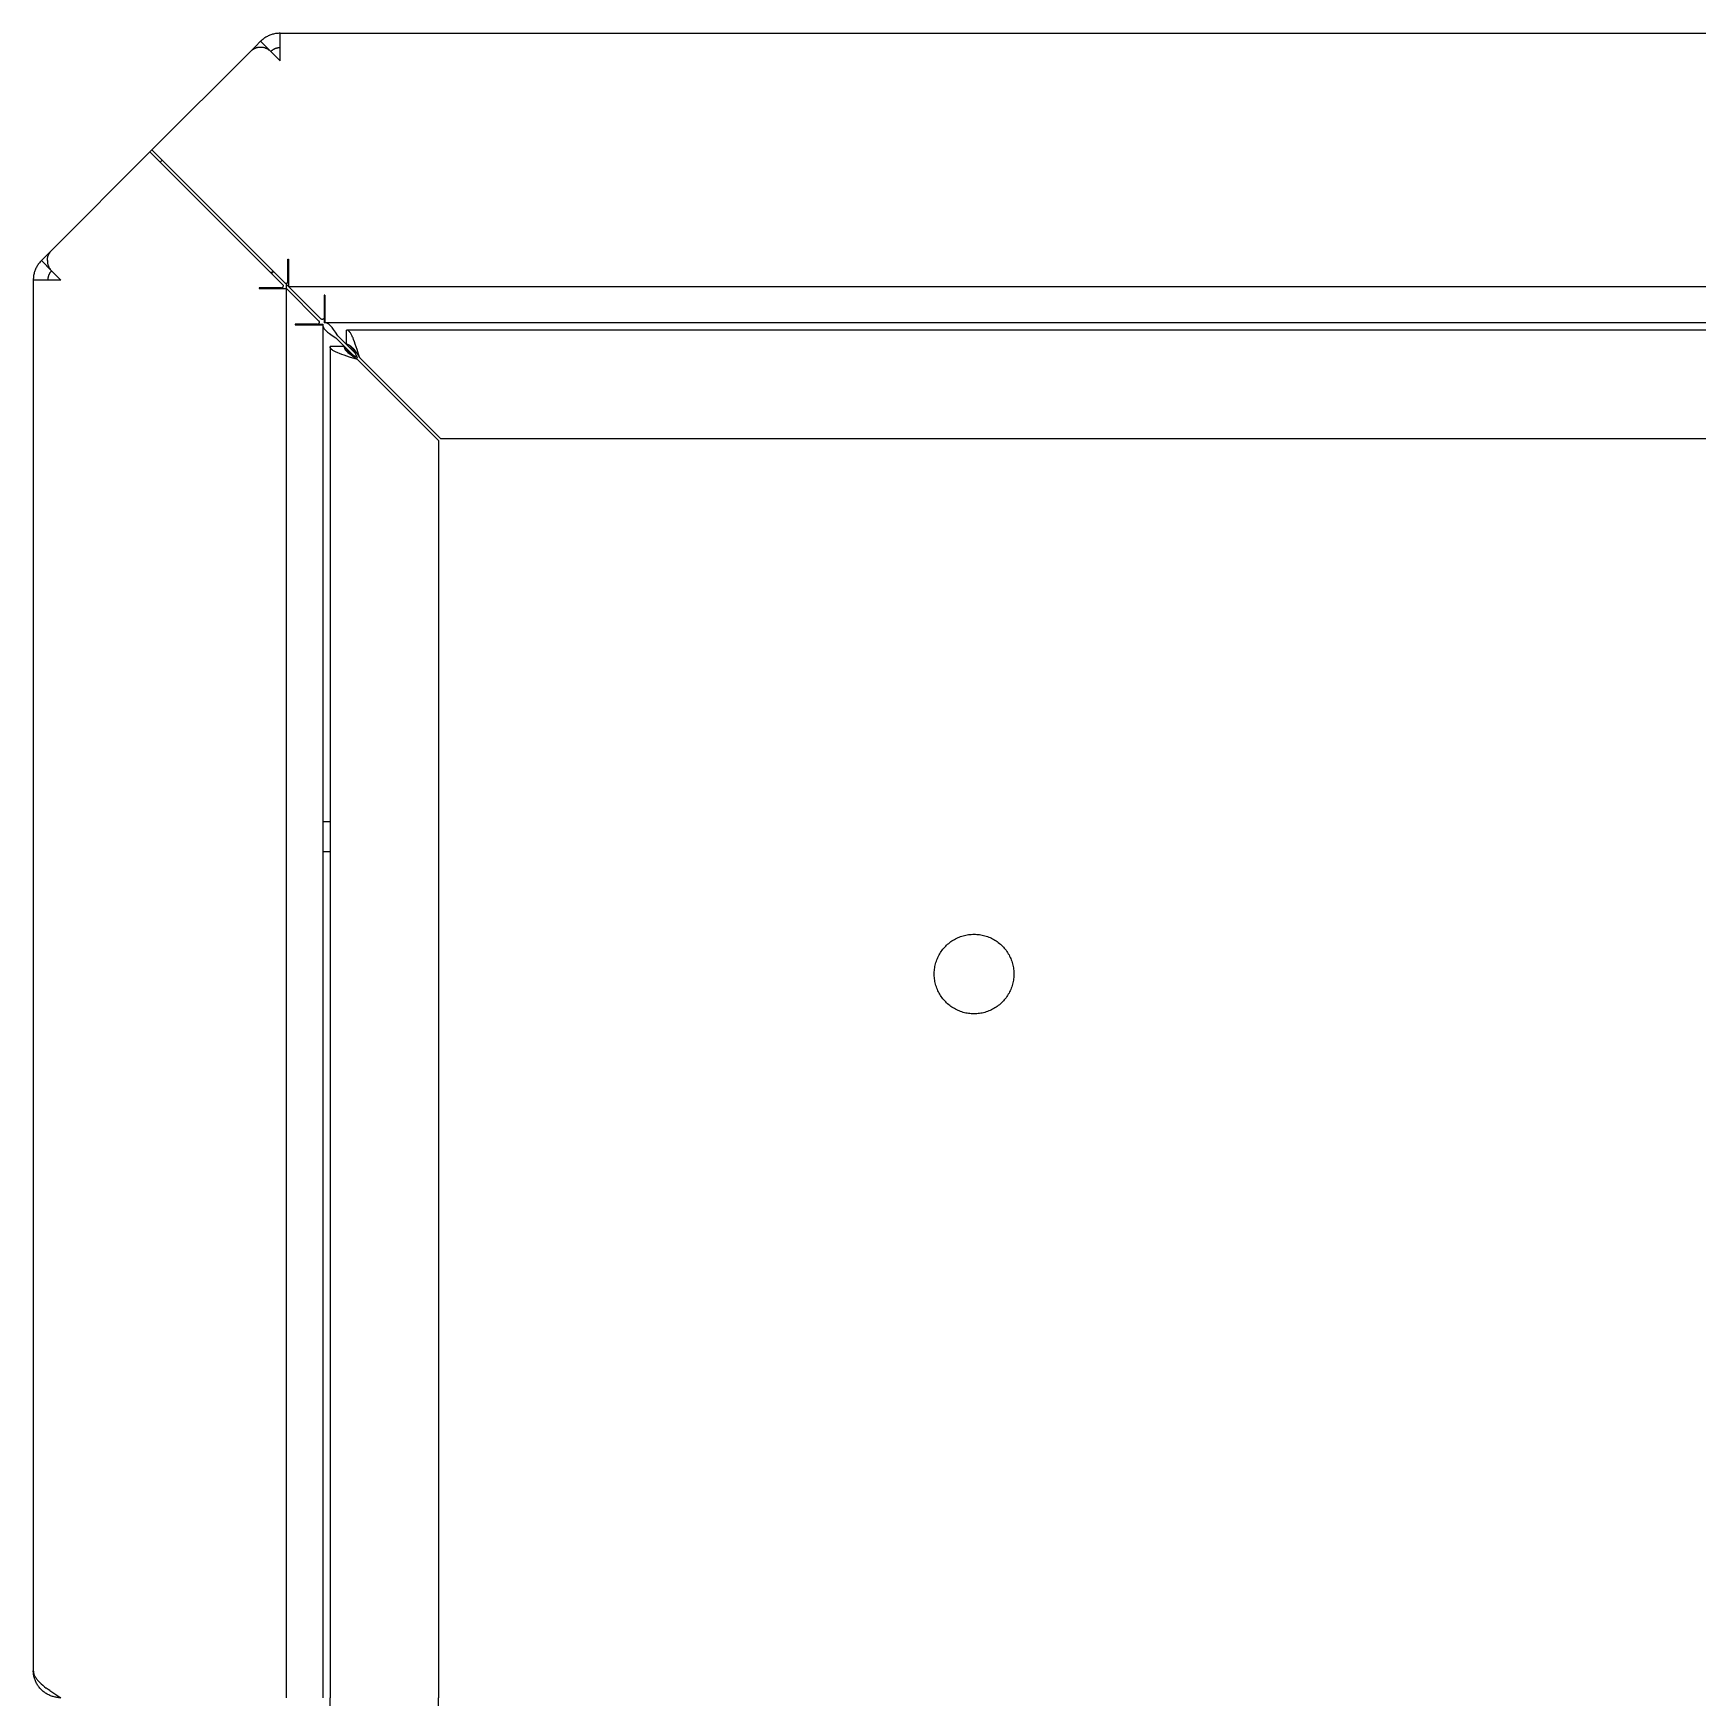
# Model space of a CAD drawing. Header units: millimetres. Extents: x -1893 to 2799, y -925 to 2353.
# Drawn here: x 833.6 to 1063.6, y 988.9 to 1218.9 of the extents above; entities that cross this region are included whole.
import ezdxf

# ---------------------------------------------------------------- set-up
doc = ezdxf.new("R2010")
doc.units = ezdxf.units.MM
doc.header["$MEASUREMENT"] = 0
doc.layers.add('Utwórz2D linie widoczne', color=7, linetype='Continuous', true_color=0x000000)

msp = doc.modelspace()

# ---------------------------------------------------------------- linework, layer by layer
at = {"layer": 'Utwórz2D linie widoczne'}
for p, q in [((863.61, 1216.4), (864.31, 1217.11)), ((864.04, 1216.73), (863.98, 1216.7)), ((864.1, 1216.77), (864.04, 1216.73)), ((864.16, 1216.8), (864.1, 1216.77)), ((864.23, 1216.82), (864.16, 1216.8)), ((864.29, 1216.85), (864.23, 1216.82)), ((864.35, 1216.87), (864.29, 1216.85)), ((864.31, 1217.11), (865.02, 1217.82)), ((864.42, 1216.9), (864.35, 1216.87)), ((864.48, 1216.92), (864.42, 1216.9)), ((864.55, 1216.93), (864.48, 1216.92)), ((864.61, 1216.95), (864.55, 1216.93)), ((864.68, 1216.96), (864.61, 1216.95)), ((864.75, 1216.97), (864.68, 1216.96)), ((864.82, 1216.98), (864.75, 1216.97)), ((864.89, 1216.98), (864.82, 1216.98)), ((864.95, 1216.99), (864.89, 1216.98)), ((865.02, 1216.99), (864.95, 1216.99)), ((865.12, 1217.91), (865.02, 1217.82)), ((865.02, 1217.82), (866.44, 1216.4)), ((865.09, 1216.99), (865.02, 1216.99)), ((865.16, 1216.98), (865.09, 1216.99)), ((865.21, 1218), (865.12, 1217.91)), ((865.23, 1216.98), (865.16, 1216.98)), ((865.31, 1218.08), (865.21, 1218)), ((865.29, 1216.97), (865.23, 1216.98)), ((865.36, 1216.96), (865.29, 1216.97)), ((865.41, 1218.16), (865.31, 1218.08)), ((865.43, 1216.95), (865.36, 1216.96)), ((865.52, 1218.24), (865.41, 1218.16)), ((865.5, 1216.93), (865.43, 1216.95)), ((865.56, 1216.92), (865.5, 1216.93)), ((865.62, 1218.31), (865.52, 1218.24)), ((865.63, 1216.9), (865.56, 1216.92)), ((865.73, 1218.38), (865.62, 1218.31)), ((865.69, 1216.87), (865.63, 1216.9)), ((865.76, 1216.85), (865.69, 1216.87)), ((865.85, 1218.44), (865.73, 1218.38)), ((865.82, 1216.82), (865.76, 1216.85)), ((865.88, 1216.8), (865.82, 1216.82)), ((865.96, 1218.5), (865.85, 1218.44)), ((865.94, 1216.77), (865.88, 1216.8)), ((866, 1216.73), (865.94, 1216.77)), ((866.08, 1218.56), (865.96, 1218.5)), ((866.06, 1216.7), (866, 1216.73)), ((866.19, 1218.62), (866.08, 1218.56)), ((866.31, 1218.67), (866.19, 1218.62)), ((866.44, 1218.71), (866.31, 1218.67)), ((866.56, 1218.75), (866.44, 1218.71)), ((866.68, 1218.79), (866.56, 1218.75)), ((866.81, 1218.82), (866.68, 1218.79)), ((866.94, 1218.85), (866.81, 1218.82)), ((866.88, 1216.73), (866.83, 1216.7)), ((866.94, 1216.76), (866.88, 1216.73)), ((867.06, 1218.88), (866.94, 1218.85)), ((866.99, 1216.78), (866.94, 1216.76)), ((867.05, 1216.81), (866.99, 1216.78)), ((867.11, 1216.83), (867.05, 1216.81)), ((867.19, 1218.9), (867.06, 1218.88)), ((867.16, 1216.85), (867.11, 1216.83)), ((867.22, 1216.86), (867.16, 1216.85)), ((867.32, 1218.91), (867.19, 1218.9)), ((867.28, 1216.88), (867.22, 1216.86)), ((867.34, 1216.89), (867.28, 1216.88)), ((867.45, 1218.92), (867.32, 1218.91)), ((867.4, 1216.9), (867.34, 1216.89)), ((867.46, 1216.91), (867.4, 1216.9)), ((867.58, 1218.93), (867.45, 1218.92)), ((867.52, 1216.92), (867.46, 1216.91)), ((867.59, 1216.93), (867.52, 1216.92)), ((867.71, 1218.93), (867.58, 1218.93)), ((867.65, 1216.93), (867.59, 1216.93)), ((867.71, 1216.93), (867.65, 1216.93)), ((867.71, 1218.93), (1259.51, 1218.93)), ((867.71, 1215.13), (867.71, 1218.93)), ((863.61, 1216.4), (850.01, 1202.81)), ((863.66, 1216.45), (863.61, 1216.4)), ((863.71, 1216.5), (863.66, 1216.45)), ((863.76, 1216.54), (863.71, 1216.5)), ((863.81, 1216.58), (863.76, 1216.54)), ((863.87, 1216.62), (863.81, 1216.58)), ((863.92, 1216.66), (863.87, 1216.62)), ((863.98, 1216.7), (863.92, 1216.66)), ((866.12, 1216.66), (866.06, 1216.7)), ((866.18, 1216.62), (866.12, 1216.66)), ((866.23, 1216.58), (866.18, 1216.62)), ((866.28, 1216.54), (866.23, 1216.58)), ((866.34, 1216.5), (866.28, 1216.54)), ((866.39, 1216.45), (866.34, 1216.5)), ((866.44, 1216.4), (866.39, 1216.45)), ((866.48, 1216.45), (866.44, 1216.4)), ((867.71, 1215.13), (866.44, 1216.4)), ((866.53, 1216.49), (866.48, 1216.45)), ((866.57, 1216.53), (866.53, 1216.49)), ((866.62, 1216.57), (866.57, 1216.53)), ((866.67, 1216.6), (866.62, 1216.57)), ((866.72, 1216.64), (866.67, 1216.6)), ((866.77, 1216.67), (866.72, 1216.64)), ((866.83, 1216.7), (866.77, 1216.67)), ((836.14, 1188.93), (849.73, 1202.53)), ((849.73, 1202.53), (850.01, 1202.81)), ((849.73, 1202.53), (868.08, 1184.17)), ((850.01, 1202.81), (868.36, 1184.46)), ((851.14, 1201.11), (851.43, 1201.39)), ((834.23, 1186.91), (834.16, 1186.8)), ((834.3, 1187.02), (834.23, 1186.91)), ((834.38, 1187.13), (834.3, 1187.02)), ((834.46, 1187.23), (834.38, 1187.13)), ((834.54, 1187.33), (834.46, 1187.23)), ((834.63, 1187.42), (834.54, 1187.33)), ((834.72, 1187.52), (834.63, 1187.42)), ((834.72, 1187.52), (835.43, 1188.22)), ((836.14, 1186.1), (834.72, 1187.52)), ((835.43, 1188.22), (836.14, 1188.93)), ((835.55, 1187.65), (835.56, 1187.72)), ((835.55, 1187.59), (835.55, 1187.65)), ((835.55, 1187.52), (835.55, 1187.59)), ((835.55, 1187.52), (835.55, 1187.45)), ((835.55, 1187.45), (835.55, 1187.38)), ((835.55, 1187.38), (835.56, 1187.31)), ((835.56, 1187.72), (835.57, 1187.79)), ((835.56, 1187.31), (835.57, 1187.24)), ((835.57, 1187.79), (835.58, 1187.86)), ((835.57, 1187.24), (835.58, 1187.18)), ((835.58, 1187.86), (835.59, 1187.92)), ((835.58, 1187.18), (835.59, 1187.11)), ((835.59, 1187.92), (835.61, 1187.99)), ((835.59, 1187.11), (835.61, 1187.04)), ((835.61, 1187.99), (835.62, 1188.06)), ((835.61, 1187.04), (835.62, 1186.98)), ((835.62, 1188.06), (835.64, 1188.12)), ((835.62, 1186.98), (835.64, 1186.91)), ((835.64, 1188.12), (835.66, 1188.19)), ((835.64, 1186.91), (835.66, 1186.85)), ((835.66, 1188.19), (835.69, 1188.25)), ((835.66, 1186.85), (835.69, 1186.78)), ((835.69, 1188.25), (835.71, 1188.31)), ((835.71, 1188.31), (835.74, 1188.38)), ((835.74, 1188.38), (835.77, 1188.44)), ((835.77, 1188.44), (835.81, 1188.5)), ((835.81, 1188.5), (835.84, 1188.56)), ((835.84, 1188.56), (835.88, 1188.61)), ((835.88, 1188.61), (835.92, 1188.67)), ((835.92, 1188.67), (835.96, 1188.73)), ((835.96, 1188.73), (836, 1188.78)), ((836, 1188.78), (836.04, 1188.83)), ((836.04, 1188.83), (836.09, 1188.88)), ((836.09, 1188.88), (836.14, 1188.93)), ((868.79, 1184.63), (868.79, 1187.73)), ((868.79, 1187.73), (868.89, 1187.73)), ((868.89, 1187.73), (868.89, 1183.93)), ((833.62, 1185.09), (833.61, 1184.96)), ((833.61, 1184.96), (833.61, 1184.83)), ((833.61, 1184.83), (833.61, 992.73)), ((837.41, 1184.83), (833.61, 1184.83)), ((833.63, 1185.22), (833.62, 1185.09)), ((833.64, 1185.35), (833.63, 1185.22)), ((833.66, 1185.48), (833.64, 1185.35)), ((833.69, 1185.6), (833.66, 1185.48)), ((833.72, 1185.73), (833.69, 1185.6)), ((833.75, 1185.86), (833.72, 1185.73)), ((833.79, 1185.98), (833.75, 1185.86)), ((833.83, 1186.1), (833.79, 1185.98)), ((833.87, 1186.22), (833.83, 1186.1)), ((833.92, 1186.34), (833.87, 1186.22)), ((833.98, 1186.46), (833.92, 1186.34)), ((834.03, 1186.58), (833.98, 1186.46)), ((834.1, 1186.69), (834.03, 1186.58)), ((834.16, 1186.8), (834.1, 1186.69)), ((835.62, 1185.01), (835.61, 1184.95)), ((835.61, 1184.95), (835.61, 1184.89)), ((835.61, 1184.89), (835.61, 1184.83)), ((835.63, 1185.14), (835.62, 1185.08)), ((835.62, 1185.08), (835.62, 1185.01)), ((835.65, 1185.2), (835.63, 1185.14)), ((835.66, 1185.26), (835.65, 1185.2)), ((835.67, 1185.32), (835.66, 1185.26)), ((835.69, 1185.37), (835.67, 1185.32)), ((835.69, 1186.78), (835.71, 1186.72)), ((835.71, 1185.43), (835.69, 1185.37)), ((835.71, 1186.72), (835.74, 1186.66)), ((835.73, 1185.49), (835.71, 1185.43)), ((835.76, 1185.55), (835.73, 1185.49)), ((835.74, 1186.66), (835.77, 1186.6)), ((835.78, 1185.6), (835.76, 1185.55)), ((835.77, 1186.6), (835.81, 1186.54)), ((835.81, 1185.66), (835.78, 1185.6)), ((835.81, 1186.54), (835.84, 1186.48)), ((835.84, 1185.71), (835.81, 1185.66)), ((835.84, 1186.48), (835.88, 1186.42)), ((835.87, 1185.77), (835.84, 1185.71)), ((835.9, 1185.82), (835.87, 1185.77)), ((835.88, 1186.42), (835.92, 1186.36)), ((835.94, 1185.87), (835.9, 1185.82)), ((835.92, 1186.36), (835.96, 1186.31)), ((835.97, 1185.92), (835.94, 1185.87)), ((835.96, 1186.31), (836, 1186.25)), ((836.01, 1185.97), (835.97, 1185.92)), ((836, 1186.25), (836.04, 1186.2)), ((836.05, 1186.01), (836.01, 1185.97)), ((836.04, 1186.2), (836.09, 1186.15)), ((836.09, 1186.06), (836.05, 1186.01)), ((836.09, 1186.15), (836.14, 1186.1)), ((836.14, 1186.1), (836.09, 1186.06)), ((837.41, 1184.83), (836.14, 1186.1)), ((866.33, 1185.93), (866.61, 1185.93)), ((866.61, 1185.65), (866.61, 1185.93)), ((866.89, 1185.93), (866.61, 1185.93)), ((868.75, 1184.5), (868.76, 1184.51)), ((868.76, 1184.52), (868.77, 1184.53)), ((868.76, 1184.51), (868.76, 1184.52)), ((868.77, 1184.54), (868.78, 1184.55)), ((868.77, 1184.53), (868.77, 1184.54)), ((868.77, 1184.53), (868.77, 1184.53)), ((868.78, 1184.57), (868.78, 1184.58)), ((868.78, 1184.58), (868.79, 1184.58)), ((868.78, 1184.56), (868.78, 1184.57)), ((868.78, 1184.55), (868.78, 1184.56)), ((868.79, 1184.62), (868.79, 1184.63)), ((868.79, 1184.63), (868.79, 1184.63)), ((868.79, 1184.61), (868.79, 1184.62)), ((868.79, 1184.6), (868.79, 1184.61)), ((868.79, 1184.59), (868.79, 1184.6)), ((868.79, 1184.58), (868.79, 1184.59)), ((867.9, 1183.75), (864.81, 1183.75)), ((864.81, 1183.75), (864.81, 1183.65)), ((864.81, 1183.65), (868.61, 1183.65)), ((866.61, 1183.65), (866.61, 1183.75)), ((867.9, 1183.75), (867.91, 1183.75)), ((867.91, 1183.75), (867.92, 1183.75)), ((867.92, 1183.75), (867.93, 1183.75)), ((867.93, 1183.75), (867.94, 1183.75)), ((867.94, 1183.75), (867.95, 1183.75)), ((867.95, 1183.75), (867.96, 1183.75)), ((867.96, 1183.75), (867.96, 1183.76)), ((867.96, 1183.76), (867.97, 1183.76)), ((867.97, 1183.76), (867.98, 1183.76)), ((867.98, 1183.76), (867.99, 1183.76)), ((867.99, 1183.76), (868, 1183.77)), ((868, 1183.77), (868, 1183.77)), ((868, 1183.77), (868.01, 1183.77)), ((868.01, 1183.77), (868.02, 1183.78)), ((868.02, 1183.78), (868.03, 1183.78)), ((868.03, 1183.78), (868.04, 1183.79)), ((868.03, 1183.78), (868.03, 1183.78)), ((868.04, 1183.79), (868.05, 1183.79)), ((868.05, 1183.79), (868.06, 1183.8)), ((868.06, 1183.8), (868.07, 1183.81)), ((868.06, 1183.8), (868.06, 1183.8)), ((868.07, 1183.81), (868.08, 1183.82)), ((868.08, 1184.17), (868.09, 1184.17)), ((868.08, 1183.82), (868.09, 1183.83)), ((868.08, 1183.82), (868.08, 1183.82)), ((868.09, 1184.17), (868.09, 1184.16)), ((868.09, 1184.16), (868.1, 1184.16)), ((868.09, 1183.83), (868.1, 1183.84)), ((868.09, 1183.83), (868.09, 1183.83)), ((868.1, 1184.16), (868.1, 1184.15)), ((868.1, 1184.15), (868.11, 1184.14)), ((868.1, 1183.84), (868.1, 1183.85)), ((868.1, 1183.85), (868.11, 1183.85)), ((868.11, 1184.14), (868.11, 1184.14)), ((868.11, 1184.14), (868.12, 1184.13)), ((868.11, 1183.86), (868.12, 1183.87)), ((868.11, 1183.85), (868.11, 1183.86)), ((868.12, 1184.13), (868.12, 1184.12)), ((868.12, 1184.12), (868.13, 1184.11)), ((868.12, 1183.87), (868.12, 1183.88)), ((868.12, 1183.88), (868.13, 1183.88)), ((868.13, 1184.11), (868.13, 1184.11)), ((868.13, 1184.11), (868.13, 1184.1)), ((868.13, 1184.1), (868.14, 1184.09)), ((868.13, 1183.9), (868.14, 1183.91)), ((868.13, 1183.89), (868.13, 1183.9)), ((868.13, 1183.88), (868.13, 1183.89)), ((868.14, 1184.09), (868.14, 1184.08)), ((868.14, 1184.08), (868.14, 1184.07)), ((868.14, 1184.07), (868.15, 1184.07)), ((868.14, 1183.92), (868.15, 1183.93)), ((868.14, 1183.91), (868.14, 1183.92)), ((868.14, 1183.91), (868.14, 1183.91)), ((868.15, 1184.07), (868.15, 1184.06)), ((868.15, 1184.06), (868.15, 1184.05)), ((868.15, 1184.05), (868.15, 1184.04)), ((868.15, 1184.04), (868.15, 1184.03)), ((868.15, 1184.03), (868.15, 1184.02)), ((868.15, 1184.02), (868.15, 1184.02)), ((868.15, 1184.02), (868.15, 1184.01)), ((868.15, 1184.01), (868.15, 1184)), ((868.15, 1183.99), (868.15, 1184)), ((868.15, 1183.98), (868.15, 1183.99)), ((868.15, 1183.97), (868.15, 1183.98)), ((868.15, 1183.96), (868.15, 1183.97)), ((868.15, 1183.95), (868.15, 1183.96)), ((868.15, 1183.96), (868.15, 1183.96)), ((868.15, 1183.94), (868.15, 1183.95)), ((868.15, 1183.93), (868.15, 1183.94)), ((868.36, 1184.46), (868.37, 1184.45)), ((868.37, 1184.45), (868.38, 1184.45)), ((868.38, 1184.45), (868.38, 1184.44)), ((868.38, 1184.44), (868.39, 1184.44)), ((868.39, 1184.44), (868.4, 1184.43)), ((868.4, 1184.43), (868.4, 1184.43)), ((868.4, 1184.43), (868.41, 1184.42)), ((868.41, 1184.42), (868.42, 1184.42)), ((868.42, 1184.42), (868.43, 1184.41)), ((868.43, 1184.41), (868.43, 1184.41)), ((868.43, 1184.41), (868.44, 1184.41)), ((868.44, 1184.41), (868.45, 1184.4)), ((868.45, 1184.4), (868.46, 1184.4)), ((868.46, 1184.4), (868.47, 1184.4)), ((868.47, 1184.4), (868.47, 1184.39)), ((868.47, 1184.39), (868.48, 1184.39)), ((868.48, 1184.39), (868.49, 1184.39)), ((868.49, 1184.39), (868.5, 1184.39)), ((868.5, 1184.39), (868.51, 1184.39)), ((868.51, 1184.39), (868.52, 1184.39)), ((868.52, 1184.39), (868.52, 1184.39)), ((868.52, 1184.39), (868.53, 1184.38)), ((868.53, 1184.38), (868.54, 1184.38)), ((868.54, 1184.38), (868.55, 1184.38)), ((868.55, 1184.38), (868.56, 1184.39)), ((868.56, 1184.39), (868.57, 1184.39)), ((868.57, 1184.39), (868.57, 1184.39)), ((868.57, 1184.39), (868.58, 1184.39)), ((868.58, 1184.39), (868.59, 1184.39)), ((868.59, 1184.39), (868.6, 1184.39)), ((868.6, 1184.39), (868.61, 1184.39)), ((868.61, 1184.39), (868.62, 1184.4)), ((868.61, 1183.65), (868.61, 1184.39)), ((873.36, 1179.46), (868.61, 1184.21)), ((868.61, 988.93), (868.61, 1183.65)), ((868.61, 1183.65), (873.08, 1179.17)), ((868.62, 1184.4), (868.62, 1184.4)), ((868.62, 1184.4), (868.63, 1184.4)), ((868.63, 1184.4), (868.64, 1184.41)), ((868.64, 1184.41), (868.65, 1184.41)), ((868.65, 1184.41), (868.66, 1184.41)), ((868.66, 1184.41), (868.66, 1184.42)), ((868.66, 1184.42), (868.67, 1184.42)), ((868.67, 1184.42), (868.68, 1184.43)), ((868.68, 1184.43), (868.69, 1184.44)), ((868.68, 1184.43), (868.68, 1184.43)), ((868.69, 1184.44), (868.7, 1184.44)), ((868.7, 1184.44), (868.71, 1184.45)), ((868.71, 1184.45), (868.72, 1184.46)), ((868.71, 1184.45), (868.71, 1184.45)), ((868.72, 1184.46), (868.73, 1184.47)), ((868.72, 1184.46), (868.72, 1184.46)), ((868.73, 1184.47), (868.73, 1184.48)), ((868.73, 1184.48), (868.74, 1184.48)), ((868.74, 1184.48), (868.75, 1184.49)), ((868.75, 1184.49), (868.75, 1184.5)), ((868.75, 1184.5), (868.75, 1184.5)), ((868.89, 1183.93), (868.91, 1183.93)), ((868.91, 1183.93), (1258.31, 1183.93)), ((873.89, 1182.73), (873.79, 1182.73)), ((873.79, 1182.73), (873.79, 1179.63)), ((873.89, 1182.73), (873.89, 1178.93)), ((873.89, 1180.93), (873.82, 1180.93)), ((873.82, 1180.93), (873.82, 1178.93)), ((872.9, 1178.75), (869.81, 1178.75)), ((869.81, 1178.75), (869.81, 1178.65)), ((869.81, 1178.65), (873.61, 1178.65)), ((871.61, 1178.72), (871.61, 1178.65)), ((871.61, 1178.72), (873.61, 1178.72)), ((872.9, 1178.75), (872.91, 1178.75)), ((872.91, 1178.75), (872.92, 1178.75)), ((872.92, 1178.75), (872.93, 1178.75)), ((872.93, 1178.75), (872.94, 1178.75)), ((872.94, 1178.75), (872.95, 1178.75)), ((872.95, 1178.75), (872.96, 1178.75)), ((872.96, 1178.75), (872.96, 1178.76)), ((872.96, 1178.76), (872.97, 1178.76)), ((872.97, 1178.76), (872.98, 1178.76)), ((872.98, 1178.76), (872.99, 1178.76)), ((872.99, 1178.76), (873, 1178.77)), ((873, 1178.77), (873, 1178.77)), ((873, 1178.77), (873.01, 1178.77)), ((873.01, 1178.77), (873.02, 1178.78)), ((873.02, 1178.78), (873.03, 1178.78)), ((873.03, 1178.78), (873.04, 1178.79)), ((873.03, 1178.78), (873.03, 1178.78)), ((873.04, 1178.79), (873.05, 1178.79)), ((873.05, 1178.79), (873.06, 1178.8)), ((873.06, 1178.8), (873.07, 1178.81)), ((873.06, 1178.8), (873.06, 1178.8)), ((873.07, 1178.81), (873.08, 1178.82)), ((873.09, 1179.17), (873.08, 1179.17)), ((873.08, 1178.82), (873.09, 1178.83)), ((873.08, 1178.82), (873.08, 1178.82)), ((873.09, 1179.16), (873.09, 1179.17)), ((873.1, 1179.16), (873.09, 1179.16)), ((873.09, 1178.83), (873.1, 1178.84)), ((873.09, 1178.83), (873.09, 1178.83)), ((873.1, 1179.15), (873.1, 1179.16)), ((873.11, 1179.14), (873.1, 1179.15)), ((873.1, 1178.84), (873.1, 1178.85)), ((873.1, 1178.85), (873.11, 1178.85)), ((873.12, 1179.13), (873.11, 1179.14)), ((873.11, 1179.14), (873.11, 1179.14)), ((873.11, 1178.86), (873.12, 1178.87)), ((873.11, 1178.85), (873.11, 1178.86)), ((873.12, 1179.12), (873.12, 1179.13)), ((873.13, 1179.11), (873.12, 1179.12)), ((873.12, 1178.87), (873.12, 1178.88)), ((873.12, 1178.88), (873.13, 1178.88)), ((873.13, 1179.1), (873.13, 1179.11)), ((873.13, 1179.11), (873.13, 1179.11)), ((873.14, 1179.09), (873.13, 1179.1)), ((873.13, 1178.9), (873.14, 1178.91)), ((873.13, 1178.89), (873.13, 1178.9)), ((873.13, 1178.88), (873.13, 1178.89)), ((873.14, 1179.08), (873.14, 1179.09)), ((873.14, 1179.07), (873.14, 1179.08)), ((873.15, 1179.07), (873.14, 1179.07)), ((873.14, 1178.92), (873.15, 1178.93)), ((873.14, 1178.91), (873.14, 1178.92)), ((873.14, 1178.91), (873.14, 1178.91)), ((873.15, 1179.06), (873.15, 1179.07)), ((873.15, 1179.05), (873.15, 1179.06)), ((873.15, 1179.04), (873.15, 1179.05)), ((873.15, 1179.03), (873.15, 1179.04)), ((873.15, 1179.02), (873.15, 1179.03)), ((873.15, 1179.01), (873.15, 1179.02)), ((873.15, 1179.02), (873.15, 1179.02)), ((873.15, 1179), (873.15, 1179.01)), ((873.15, 1178.99), (873.15, 1179)), ((873.15, 1178.98), (873.15, 1178.99)), ((873.15, 1178.97), (873.15, 1178.98)), ((873.15, 1178.96), (873.15, 1178.97)), ((873.15, 1178.95), (873.15, 1178.96)), ((873.15, 1178.96), (873.15, 1178.96)), ((873.15, 1178.94), (873.15, 1178.95)), ((873.15, 1178.93), (873.15, 1178.94)), ((873.37, 1179.45), (873.36, 1179.46)), ((873.38, 1179.45), (873.37, 1179.45)), ((873.38, 1179.44), (873.38, 1179.45)), ((873.39, 1179.44), (873.38, 1179.44)), ((873.4, 1179.43), (873.39, 1179.44)), ((873.41, 1179.42), (873.4, 1179.43)), ((873.4, 1179.43), (873.4, 1179.43)), ((873.42, 1179.42), (873.41, 1179.42)), ((873.43, 1179.41), (873.42, 1179.42)), ((873.44, 1179.4), (873.43, 1179.41)), ((873.43, 1179.41), (873.43, 1179.41)), ((873.45, 1179.4), (873.44, 1179.4)), ((873.46, 1179.4), (873.45, 1179.4)), ((873.47, 1179.4), (873.46, 1179.4)), ((873.48, 1179.39), (873.47, 1179.4)), ((873.49, 1179.39), (873.48, 1179.39)), ((873.48, 1179.39), (873.48, 1179.39)), ((873.5, 1179.39), (873.49, 1179.39)), ((873.51, 1179.39), (873.5, 1179.39)), ((873.52, 1179.39), (873.51, 1179.39)), ((873.53, 1179.38), (873.52, 1179.39)), ((873.54, 1179.38), (873.53, 1179.38)), ((873.55, 1179.38), (873.54, 1179.38)), ((873.54, 1179.38), (873.54, 1179.38)), ((873.56, 1179.39), (873.55, 1179.38)), ((873.57, 1179.39), (873.56, 1179.39)), ((873.58, 1179.39), (873.57, 1179.39)), ((873.59, 1179.39), (873.58, 1179.39)), ((873.6, 1179.39), (873.59, 1179.39)), ((873.61, 1179.39), (873.6, 1179.39)), ((873.6, 1179.39), (873.6, 1179.39)), ((873.62, 1179.4), (873.61, 1179.39)), ((873.61, 1178.72), (873.61, 1178.65)), ((873.61, 1178.65), (873.61, 988.93)), ((873.61, 1178.65), (873.61, 1178.62)), ((873.61, 1178.62), (873.61, 1178.6)), ((873.61, 1178.6), (873.61, 1178.58)), ((873.61, 1178.58), (873.61, 1178.55)), ((873.61, 1178.55), (873.62, 1178.53)), ((873.63, 1179.4), (873.62, 1179.4)), ((873.62, 1178.53), (873.62, 1178.5)), ((873.62, 1178.5), (873.63, 1178.48)), ((873.64, 1179.4), (873.63, 1179.4)), ((873.63, 1178.48), (873.63, 1178.46)), ((873.63, 1178.46), (873.64, 1178.43)), ((873.65, 1179.41), (873.64, 1179.41)), ((873.64, 1179.41), (873.64, 1179.4)), ((873.64, 1178.43), (873.65, 1178.41)), ((873.66, 1179.41), (873.65, 1179.41)), ((873.65, 1178.41), (873.66, 1178.38)), ((873.67, 1179.42), (873.66, 1179.41)), ((873.66, 1178.38), (873.66, 1178.36)), ((873.66, 1178.36), (873.67, 1178.34)), ((873.68, 1179.43), (873.67, 1179.42)), ((873.67, 1179.42), (873.67, 1179.42)), ((873.67, 1178.34), (873.68, 1178.31)), ((873.69, 1179.43), (873.68, 1179.43)), ((873.68, 1178.31), (873.7, 1178.29)), ((873.7, 1179.44), (873.69, 1179.43)), ((873.71, 1179.45), (873.7, 1179.44)), ((873.7, 1179.44), (873.7, 1179.44)), ((873.7, 1178.29), (873.71, 1178.27)), ((873.72, 1179.46), (873.71, 1179.45)), ((873.71, 1178.27), (873.72, 1178.24)), ((873.73, 1179.47), (873.72, 1179.46)), ((873.72, 1179.46), (873.72, 1179.46)), ((873.72, 1178.24), (873.74, 1178.21)), ((873.74, 1179.48), (873.73, 1179.47)), ((873.73, 1179.47), (873.73, 1179.47)), ((873.75, 1179.5), (873.74, 1179.49)), ((873.74, 1179.49), (873.74, 1179.48)), ((873.74, 1178.21), (873.75, 1178.19)), ((873.76, 1179.51), (873.75, 1179.5)), ((873.75, 1179.5), (873.75, 1179.5)), ((873.75, 1178.19), (873.77, 1178.16)), ((873.77, 1179.53), (873.76, 1179.52)), ((873.76, 1179.52), (873.76, 1179.51)), ((873.78, 1179.55), (873.77, 1179.54)), ((873.77, 1179.54), (873.77, 1179.53)), ((873.77, 1179.53), (873.77, 1179.53)), ((873.77, 1178.16), (873.78, 1178.14)), ((873.79, 1179.58), (873.78, 1179.57)), ((873.78, 1179.57), (873.78, 1179.57)), ((873.78, 1179.57), (873.78, 1179.56)), ((873.78, 1179.56), (873.78, 1179.55)), ((873.78, 1178.14), (873.8, 1178.11)), ((873.79, 1179.63), (873.79, 1179.63)), ((873.79, 1179.63), (873.79, 1179.62)), ((873.79, 1179.62), (873.79, 1179.61)), ((873.79, 1179.61), (873.79, 1179.6)), ((873.79, 1179.6), (873.79, 1179.59)), ((873.79, 1179.59), (873.79, 1179.58)), ((873.8, 1178.11), (873.82, 1178.09)), ((873.89, 1178.93), (873.82, 1178.93)), ((873.82, 1178.09), (873.84, 1178.06)), ((873.84, 1178.06), (873.86, 1178.04)), ((873.86, 1178.04), (873.88, 1178.01)), ((873.88, 1178.01), (873.92, 1177.96)), ((1253.33, 1178.93), (873.89, 1178.93)), ((873.91, 1178.93), (873.89, 1178.93)), ((873.94, 1178.93), (873.91, 1178.93)), ((873.92, 1177.96), (873.97, 1177.91)), ((873.96, 1178.93), (873.94, 1178.93)), ((873.99, 1178.92), (873.96, 1178.93)), ((873.97, 1177.91), (874.02, 1177.86)), ((874.01, 1178.92), (873.99, 1178.92)), ((874.03, 1178.92), (874.01, 1178.92)), ((874.02, 1177.86), (874.08, 1177.8)), ((874.06, 1178.91), (874.03, 1178.92)), ((874.08, 1178.91), (874.06, 1178.91)), ((874.11, 1178.9), (874.08, 1178.91)), ((874.08, 1177.8), (874.14, 1177.75)), ((874.13, 1178.89), (874.11, 1178.9)), ((874.16, 1178.88), (874.13, 1178.89)), ((874.14, 1177.75), (874.2, 1177.69)), ((874.18, 1178.87), (874.16, 1178.88)), ((874.2, 1178.86), (874.18, 1178.87)), ((874.23, 1178.85), (874.2, 1178.86)), ((874.2, 1177.69), (874.26, 1177.64)), ((874.25, 1178.84), (874.23, 1178.85)), ((874.27, 1178.83), (874.25, 1178.84)), ((874.26, 1177.64), (874.39, 1177.53)), ((874.3, 1178.82), (874.27, 1178.83)), ((874.33, 1178.8), (874.3, 1178.82)), ((874.35, 1178.79), (874.33, 1178.8)), ((874.38, 1178.77), (874.35, 1178.79)), ((874.4, 1178.75), (874.38, 1178.77)), ((874.43, 1178.74), (874.4, 1178.75)), ((874.45, 1178.72), (874.43, 1178.74)), ((874.48, 1178.7), (874.45, 1178.72)), ((874.5, 1178.68), (874.48, 1178.7)), ((874.53, 1178.66), (874.5, 1178.68)), ((874.58, 1178.62), (874.53, 1178.66)), ((874.63, 1178.57), (874.58, 1178.62)), ((874.68, 1178.52), (874.63, 1178.57)), ((874.74, 1178.46), (874.68, 1178.52)), ((874.79, 1178.4), (874.74, 1178.46)), ((874.85, 1178.34), (874.79, 1178.4)), ((874.9, 1178.27), (874.85, 1178.34)), ((875.01, 1178.14), (874.9, 1178.27)), ((875.11, 1178.01), (875.01, 1178.14)), ((875.23, 1177.83), (875.11, 1178.01)), ((875.35, 1177.65), (875.23, 1177.83)), ((875.69, 1177.13), (875.35, 1177.65)), ((876.89, 1175.93), (876.89, 1177.93)), ((876.9, 1177.93), (876.89, 1177.93)), ((876.91, 1177.93), (876.9, 1177.93)), ((876.92, 1177.93), (876.91, 1177.93)), ((876.91, 1177.93), (876.91, 1177.93)), ((1250.3, 1177.93), (876.92, 1177.93)), ((876.93, 1177.93), (876.92, 1177.93)), ((876.92, 1177.93), (876.92, 1177.93)), ((876.94, 1177.93), (876.93, 1177.93)), ((876.95, 1177.93), (876.94, 1177.93)), ((876.94, 1177.93), (876.94, 1177.93)), ((876.96, 1177.93), (876.95, 1177.93)), ((876.97, 1177.93), (876.96, 1177.93)), ((876.98, 1177.92), (876.97, 1177.93)), ((876.99, 1177.92), (876.98, 1177.92)), ((877, 1177.92), (876.99, 1177.92)), ((877.02, 1177.91), (877, 1177.92)), ((877.03, 1177.91), (877.02, 1177.91)), ((877.04, 1177.9), (877.03, 1177.91)), ((877.05, 1177.9), (877.04, 1177.9)), ((877.06, 1177.89), (877.05, 1177.9)), ((877.07, 1177.89), (877.06, 1177.89)), ((877.08, 1177.88), (877.07, 1177.89)), ((877.1, 1177.87), (877.08, 1177.88)), ((877.11, 1177.87), (877.1, 1177.87)), ((877.12, 1177.86), (877.11, 1177.87)), ((877.14, 1177.85), (877.12, 1177.86)), ((877.15, 1177.84), (877.14, 1177.85)), ((877.16, 1177.83), (877.15, 1177.84)), ((877.17, 1177.82), (877.16, 1177.83)), ((877.19, 1177.81), (877.17, 1177.82)), ((877.2, 1177.8), (877.19, 1177.81)), ((877.21, 1177.79), (877.2, 1177.8)), ((877.23, 1177.77), (877.21, 1177.79)), ((877.25, 1177.75), (877.23, 1177.77)), ((877.28, 1177.72), (877.25, 1177.75)), ((877.3, 1177.69), (877.28, 1177.72)), ((877.33, 1177.66), (877.3, 1177.69)), ((877.36, 1177.63), (877.33, 1177.66)), ((877.38, 1177.59), (877.36, 1177.63)), ((874.39, 1177.53), (874.53, 1177.43)), ((874.53, 1177.43), (874.71, 1177.31)), ((874.61, 1175.64), (874.61, 1175.65)), ((876.61, 1175.65), (874.61, 1175.65)), ((874.61, 1175.63), (874.61, 1175.64)), ((874.61, 1175.64), (874.61, 1175.64)), ((874.61, 1175.63), (874.61, 988.93)), ((874.61, 1175.62), (874.61, 1175.63)), ((874.61, 1175.63), (874.61, 1175.63)), ((874.61, 1175.61), (874.61, 1175.62)), ((874.61, 1175.6), (874.61, 1175.61)), ((874.61, 1175.61), (874.61, 1175.61)), ((874.62, 1175.59), (874.61, 1175.6)), ((874.61, 1175.6), (874.61, 1175.6)), ((874.62, 1175.58), (874.62, 1175.59)), ((874.62, 1175.56), (874.62, 1175.58)), ((874.62, 1175.55), (874.62, 1175.56)), ((874.63, 1175.54), (874.62, 1175.55)), ((874.63, 1175.53), (874.63, 1175.54)), ((874.64, 1175.52), (874.63, 1175.53)), ((874.64, 1175.51), (874.64, 1175.52)), ((874.65, 1175.49), (874.64, 1175.51)), ((874.65, 1175.48), (874.65, 1175.49)), ((874.66, 1175.47), (874.65, 1175.48)), ((874.66, 1175.46), (874.66, 1175.47)), ((874.67, 1175.45), (874.66, 1175.46)), ((874.68, 1175.43), (874.67, 1175.45)), ((874.69, 1175.42), (874.68, 1175.43)), ((874.7, 1175.41), (874.69, 1175.42)), ((874.7, 1175.39), (874.7, 1175.41)), ((874.71, 1175.38), (874.7, 1175.39)), ((874.71, 1177.31), (874.89, 1177.19)), ((874.72, 1175.37), (874.71, 1175.38)), ((874.73, 1175.36), (874.72, 1175.37)), ((874.74, 1175.35), (874.73, 1175.36)), ((874.75, 1175.33), (874.74, 1175.35)), ((874.78, 1175.31), (874.75, 1175.33)), ((874.8, 1175.29), (874.78, 1175.31)), ((874.89, 1177.19), (875.41, 1176.85)), ((875.41, 1176.85), (876.6, 1175.65)), ((878.07, 1174.75), (875.69, 1177.13)), ((876.61, 1175.63), (876.61, 1175.65)), ((876.61, 1175.65), (877.77, 1174.48)), ((876.61, 1175.6), (876.61, 1175.63)), ((876.61, 1175.6), (876.61, 1175.59)), ((876.61, 1175.58), (876.61, 1175.6)), ((876.61, 1175.59), (876.62, 1175.58)), ((876.62, 1175.55), (876.61, 1175.58)), ((876.62, 1175.58), (876.62, 1175.57)), ((876.62, 1175.57), (876.62, 1175.56)), ((876.62, 1175.56), (876.62, 1175.55)), ((876.62, 1175.55), (876.62, 1175.54)), ((876.62, 1175.53), (876.62, 1175.55)), ((876.62, 1175.54), (876.63, 1175.52)), ((876.62, 1175.51), (876.62, 1175.53)), ((876.63, 1175.48), (876.62, 1175.51)), ((876.63, 1175.52), (876.63, 1175.5)), ((876.63, 1175.5), (876.64, 1175.48)), ((876.63, 1175.46), (876.63, 1175.48)), ((876.64, 1175.44), (876.63, 1175.46)), ((876.64, 1175.48), (876.64, 1175.46)), ((876.64, 1175.46), (876.65, 1175.44)), ((876.65, 1175.41), (876.64, 1175.44)), ((876.65, 1175.44), (876.66, 1175.42)), ((876.66, 1175.39), (876.65, 1175.41)), ((876.66, 1175.42), (876.67, 1175.4)), ((876.67, 1175.36), (876.66, 1175.39)), ((876.67, 1175.4), (876.68, 1175.38)), ((876.68, 1175.34), (876.67, 1175.36)), ((876.68, 1175.38), (876.69, 1175.36)), ((876.69, 1175.31), (876.68, 1175.34)), ((876.69, 1175.36), (876.7, 1175.34)), ((876.7, 1175.29), (876.69, 1175.31)), ((876.7, 1175.34), (876.71, 1175.32)), ((876.71, 1175.32), (876.73, 1175.3)), ((876.89, 1175.93), (876.92, 1175.93)), ((876.92, 1175.93), (876.94, 1175.93)), ((876.94, 1175.93), (876.97, 1175.93)), ((876.96, 1175.93), (876.95, 1175.93)), ((876.97, 1175.93), (876.96, 1175.93)), ((876.98, 1175.93), (876.97, 1175.93)), ((876.97, 1175.93), (876.99, 1175.93)), ((876.99, 1175.93), (876.98, 1175.93)), ((877, 1175.92), (876.99, 1175.93)), ((876.99, 1175.93), (877.01, 1175.92)), ((877.01, 1175.92), (877, 1175.92)), ((877.03, 1175.92), (877.01, 1175.92)), ((877.01, 1175.92), (877.04, 1175.92)), ((877.05, 1175.91), (877.03, 1175.92)), ((877.04, 1175.92), (877.06, 1175.91)), ((877.06, 1175.91), (877.05, 1175.91)), ((877.08, 1175.9), (877.06, 1175.91)), ((877.06, 1175.91), (877.08, 1175.91)), ((877.08, 1175.91), (877.11, 1175.9)), ((877.1, 1175.89), (877.08, 1175.9)), ((877.12, 1175.88), (877.1, 1175.89)), ((877.11, 1175.9), (877.13, 1175.89)), ((877.14, 1175.87), (877.12, 1175.88)), ((877.13, 1175.89), (877.16, 1175.89)), ((877.16, 1175.86), (877.14, 1175.87)), ((877.16, 1175.89), (877.18, 1175.88)), ((877.18, 1175.85), (877.16, 1175.86)), ((877.18, 1175.88), (877.21, 1175.87)), ((877.2, 1175.84), (877.18, 1175.85)), ((877.22, 1175.83), (877.2, 1175.84)), ((877.21, 1175.87), (877.23, 1175.86)), ((877.24, 1175.82), (877.22, 1175.83)), ((877.23, 1175.86), (877.25, 1175.85)), ((877.26, 1175.8), (877.24, 1175.82)), ((877.25, 1175.85), (877.28, 1175.83)), ((877.28, 1175.79), (877.26, 1175.8)), ((877.28, 1175.83), (877.3, 1175.82)), ((877.3, 1175.77), (877.28, 1175.79)), ((877.3, 1175.82), (877.33, 1175.81)), ((877.33, 1175.76), (877.3, 1175.77)), ((877.33, 1175.81), (877.35, 1175.79)), ((877.35, 1175.74), (877.33, 1175.76)), ((877.35, 1175.79), (877.38, 1175.77)), ((877.37, 1175.72), (877.35, 1175.74)), ((877.39, 1175.7), (877.37, 1175.72)), ((877.41, 1177.56), (877.38, 1177.59)), ((877.38, 1175.77), (877.4, 1175.76)), ((877.42, 1175.67), (877.39, 1175.7)), ((877.4, 1175.76), (877.43, 1175.74)), ((877.43, 1177.52), (877.41, 1177.56)), ((877.47, 1175.63), (877.42, 1175.67)), ((877.48, 1177.45), (877.43, 1177.52)), ((877.43, 1175.74), (877.45, 1175.72)), ((877.45, 1175.72), (877.48, 1175.7)), ((877.51, 1175.58), (877.47, 1175.63)), ((877.53, 1177.36), (877.48, 1177.45)), ((877.48, 1175.7), (877.5, 1175.68)), ((877.5, 1175.68), (877.53, 1175.66)), ((877.55, 1175.54), (877.51, 1175.58)), ((877.58, 1177.26), (877.53, 1177.36)), ((877.53, 1175.66), (877.58, 1175.62)), ((877.58, 1175.49), (877.55, 1175.54)), ((877.63, 1177.17), (877.58, 1177.26)), ((877.58, 1175.62), (877.63, 1175.57)), ((877.63, 1175.43), (877.58, 1175.49)), ((877.68, 1177.07), (877.63, 1177.17)), ((877.63, 1175.57), (877.68, 1175.53)), ((877.68, 1175.37), (877.63, 1175.43)), ((877.73, 1176.96), (877.68, 1177.07)), ((877.68, 1175.53), (877.74, 1175.47)), ((877.72, 1175.31), (877.68, 1175.37)), ((877.79, 1176.84), (877.73, 1176.96)), ((877.74, 1175.47), (877.8, 1175.4)), ((877.88, 1176.6), (877.79, 1176.84)), ((877.8, 1175.4), (877.85, 1175.34)), ((877.85, 1175.34), (877.9, 1175.28)), ((878, 1176.3), (877.88, 1176.6)), ((878.11, 1175.99), (878, 1176.3)), ((878.36, 1175.24), (878.11, 1175.99)), ((874.82, 1175.27), (874.8, 1175.29)), ((874.85, 1175.24), (874.82, 1175.27)), ((874.88, 1175.21), (874.85, 1175.24)), ((874.92, 1175.19), (874.88, 1175.21)), ((874.95, 1175.16), (874.92, 1175.19)), ((874.99, 1175.14), (874.95, 1175.16)), ((875.02, 1175.11), (874.99, 1175.14)), ((875.09, 1175.07), (875.02, 1175.11)), ((875.19, 1175.01), (875.09, 1175.07)), ((875.28, 1174.96), (875.19, 1175.01)), ((875.38, 1174.91), (875.28, 1174.96)), ((875.47, 1174.86), (875.38, 1174.91)), ((875.59, 1174.81), (875.47, 1174.86)), ((875.71, 1174.76), (875.59, 1174.81)), ((875.94, 1174.66), (875.71, 1174.76)), ((876.25, 1174.55), (875.94, 1174.66)), ((876.55, 1174.44), (876.25, 1174.55)), ((877.31, 1174.19), (876.55, 1174.44)), ((876.71, 1175.27), (876.7, 1175.29)), ((876.72, 1175.24), (876.71, 1175.27)), ((876.74, 1175.22), (876.72, 1175.24)), ((876.73, 1175.3), (876.74, 1175.28)), ((876.74, 1175.28), (876.76, 1175.26)), ((876.75, 1175.19), (876.74, 1175.22)), ((876.77, 1175.16), (876.75, 1175.19)), ((876.76, 1175.26), (876.77, 1175.24)), ((876.77, 1175.24), (876.79, 1175.22)), ((876.79, 1175.14), (876.77, 1175.16)), ((876.79, 1175.22), (876.8, 1175.2)), ((876.8, 1175.11), (876.79, 1175.14)), ((876.8, 1175.2), (876.82, 1175.18)), ((876.82, 1175.09), (876.8, 1175.11)), ((876.82, 1175.18), (876.84, 1175.16)), ((876.84, 1175.07), (876.82, 1175.09)), ((876.84, 1175.16), (876.88, 1175.12)), ((876.86, 1175.04), (876.84, 1175.07)), ((876.88, 1175.01), (876.86, 1175.04)), ((876.88, 1175.12), (876.92, 1175.08)), ((876.93, 1174.96), (876.88, 1175.01)), ((876.92, 1175.08), (876.96, 1175.04)), ((876.97, 1174.91), (876.93, 1174.96)), ((876.96, 1175.04), (877.01, 1175)), ((877.02, 1174.86), (876.97, 1174.91)), ((877.01, 1175), (877.05, 1174.96)), ((877.08, 1174.81), (877.02, 1174.86)), ((877.05, 1174.96), (877.11, 1174.91)), ((877.14, 1174.75), (877.08, 1174.81)), ((877.11, 1174.91), (877.17, 1174.86)), ((877.2, 1174.69), (877.14, 1174.75)), ((877.17, 1174.86), (877.24, 1174.82)), ((877.27, 1174.64), (877.2, 1174.69)), ((877.24, 1174.82), (877.3, 1174.77)), ((877.4, 1174.54), (877.27, 1174.64)), ((877.3, 1174.77), (877.43, 1174.69)), ((878.41, 1173.85), (877.31, 1174.19)), ((877.53, 1174.44), (877.4, 1174.54)), ((877.43, 1174.69), (877.56, 1174.61)), ((877.71, 1174.31), (877.53, 1174.44)), ((877.56, 1174.61), (877.77, 1174.48)), ((877.89, 1174.19), (877.71, 1174.31)), ((877.77, 1175.24), (877.72, 1175.31)), ((877.85, 1175.11), (877.77, 1175.24)), ((877.77, 1174.48), (878.41, 1174.13)), ((877.94, 1174.98), (877.85, 1175.11)), ((878.41, 1173.85), (877.89, 1174.19)), ((877.9, 1175.28), (878.01, 1175.15)), ((878.04, 1174.81), (877.94, 1174.98)), ((878.01, 1175.15), (878.11, 1175.01)), ((878.41, 1174.13), (878.04, 1174.81)), ((878.11, 1175.01), (878.23, 1174.84)), ((878.23, 1174.84), (878.36, 1174.66)), ((878.69, 1174.13), (878.36, 1175.24)), ((878.36, 1174.66), (878.69, 1174.13)), ((878.41, 1173.85), (889.61, 1162.65)), ((878.69, 1174.13), (889.89, 1162.93)), ((889.61, 1162.65), (889.61, 988.93)), ((889.89, 1162.93), (1237.33, 1162.93)), ((873.61, 1110.03), (874.61, 1110.03)), ((874.61, 1105.83), (873.61, 1105.83)), ((959.31, 1092.36), (959.43, 1092.51)), ((959.43, 1092.51), (959.56, 1092.65)), ((959.56, 1092.65), (959.69, 1092.79)), ((959.69, 1092.79), (959.82, 1092.92)), ((959.82, 1092.92), (959.96, 1093.05)), ((959.96, 1093.05), (960.11, 1093.17)), ((960.11, 1093.17), (960.26, 1093.29)), ((960.26, 1093.29), (960.41, 1093.41)), ((960.41, 1093.41), (960.56, 1093.51)), ((960.56, 1093.51), (960.72, 1093.62)), ((960.72, 1093.62), (960.89, 1093.71)), ((960.89, 1093.71), (961.05, 1093.8)), ((961.05, 1093.8), (961.22, 1093.89)), ((961.22, 1093.89), (961.4, 1093.97)), ((961.4, 1093.97), (961.57, 1094.04)), ((961.57, 1094.04), (961.75, 1094.11)), ((961.75, 1094.11), (961.93, 1094.17)), ((961.93, 1094.17), (962.11, 1094.23)), ((962.11, 1094.23), (962.29, 1094.27)), ((962.29, 1094.27), (962.48, 1094.32)), ((962.48, 1094.32), (962.67, 1094.35)), ((962.67, 1094.35), (962.85, 1094.38)), ((962.85, 1094.38), (963.04, 1094.4)), ((963.04, 1094.4), (963.23, 1094.42)), ((963.23, 1094.42), (963.42, 1094.43)), ((963.42, 1094.43), (963.61, 1094.43)), ((963.61, 1094.43), (963.8, 1094.43)), ((963.8, 1094.43), (963.99, 1094.42)), ((963.99, 1094.42), (964.18, 1094.4)), ((964.18, 1094.4), (964.37, 1094.38)), ((964.37, 1094.38), (964.55, 1094.35)), ((964.55, 1094.35), (964.74, 1094.32)), ((964.74, 1094.32), (964.93, 1094.27)), ((964.93, 1094.27), (965.11, 1094.23)), ((965.11, 1094.23), (965.29, 1094.17)), ((965.29, 1094.17), (965.47, 1094.11)), ((965.47, 1094.11), (965.65, 1094.04)), ((965.65, 1094.04), (965.82, 1093.97)), ((965.82, 1093.97), (966, 1093.89)), ((966, 1093.89), (966.17, 1093.8)), ((966.17, 1093.8), (966.33, 1093.71)), ((966.33, 1093.71), (966.5, 1093.62)), ((966.5, 1093.62), (966.66, 1093.51)), ((966.66, 1093.51), (966.81, 1093.41)), ((966.81, 1093.41), (966.96, 1093.29)), ((966.96, 1093.29), (967.11, 1093.17)), ((967.11, 1093.17), (967.26, 1093.05)), ((967.26, 1093.05), (967.4, 1092.92)), ((967.4, 1092.92), (967.53, 1092.79)), ((967.53, 1092.79), (967.66, 1092.65)), ((967.66, 1092.65), (967.79, 1092.51)), ((967.79, 1092.51), (967.91, 1092.36)), ((958.25, 1090.16), (958.29, 1090.34)), ((958.29, 1090.34), (958.35, 1090.52)), ((958.35, 1090.52), (958.4, 1090.71)), ((958.4, 1090.71), (958.47, 1090.88)), ((958.47, 1090.88), (958.54, 1091.06)), ((958.54, 1091.06), (958.61, 1091.23)), ((958.61, 1091.23), (958.7, 1091.41)), ((958.7, 1091.41), (958.78, 1091.57)), ((958.78, 1091.57), (958.88, 1091.74)), ((958.88, 1091.74), (958.98, 1091.9)), ((958.98, 1091.9), (959.08, 1092.06)), ((959.08, 1092.06), (959.19, 1092.21)), ((959.19, 1092.21), (959.31, 1092.36)), ((967.91, 1092.36), (968.03, 1092.21)), ((968.03, 1092.21), (968.14, 1092.06)), ((968.14, 1092.06), (968.24, 1091.9)), ((968.24, 1091.9), (968.34, 1091.74)), ((968.34, 1091.74), (968.44, 1091.57)), ((968.44, 1091.57), (968.52, 1091.41)), ((968.52, 1091.41), (968.61, 1091.23)), ((968.61, 1091.23), (968.68, 1091.06)), ((968.68, 1091.06), (968.75, 1090.88)), ((968.75, 1090.88), (968.82, 1090.71)), ((968.82, 1090.71), (968.87, 1090.52)), ((968.87, 1090.52), (968.93, 1090.34)), ((968.93, 1090.34), (968.97, 1090.16)), ((958.11, 1089.03), (958.12, 1089.22)), ((958.11, 1088.84), (958.11, 1089.03)), ((958.12, 1088.65), (958.11, 1088.84)), ((958.12, 1089.22), (958.13, 1089.41)), ((958.13, 1088.46), (958.12, 1088.65)), ((958.13, 1089.41), (958.15, 1089.6)), ((958.15, 1088.27), (958.13, 1088.46)), ((958.15, 1089.6), (958.18, 1089.79)), ((958.18, 1088.08), (958.15, 1088.27)), ((958.18, 1089.79), (958.21, 1089.97)), ((958.21, 1087.9), (958.18, 1088.08)), ((958.21, 1089.97), (958.25, 1090.16)), ((968.97, 1090.16), (969.01, 1089.97)), ((969.01, 1089.97), (969.04, 1089.79)), ((969.04, 1088.08), (969.01, 1087.9)), ((969.04, 1089.79), (969.07, 1089.6)), ((969.07, 1088.27), (969.04, 1088.08)), ((969.07, 1089.6), (969.09, 1089.41)), ((969.09, 1088.46), (969.07, 1088.27)), ((969.09, 1089.41), (969.1, 1089.22)), ((969.1, 1088.65), (969.09, 1088.46)), ((969.1, 1089.22), (969.11, 1089.03)), ((969.11, 1088.84), (969.1, 1088.65)), ((969.11, 1089.03), (969.11, 1088.84)), ((958.25, 1087.71), (958.21, 1087.9)), ((958.29, 1087.53), (958.25, 1087.71)), ((958.35, 1087.34), (958.29, 1087.53)), ((958.4, 1087.16), (958.35, 1087.34)), ((958.47, 1086.98), (958.4, 1087.16)), ((958.54, 1086.81), (958.47, 1086.98)), ((958.61, 1086.63), (958.54, 1086.81)), ((958.7, 1086.46), (958.61, 1086.63)), ((958.78, 1086.29), (958.7, 1086.46)), ((958.88, 1086.13), (958.78, 1086.29)), ((958.98, 1085.97), (958.88, 1086.13)), ((959.08, 1085.81), (958.98, 1085.97)), ((959.19, 1085.66), (959.08, 1085.81)), ((959.31, 1085.5), (959.19, 1085.66)), ((968.03, 1085.66), (967.91, 1085.5)), ((968.14, 1085.81), (968.03, 1085.66)), ((968.24, 1085.97), (968.14, 1085.81)), ((968.34, 1086.13), (968.24, 1085.97)), ((968.44, 1086.29), (968.34, 1086.13)), ((968.52, 1086.46), (968.44, 1086.29)), ((968.61, 1086.63), (968.52, 1086.46)), ((968.68, 1086.81), (968.61, 1086.63)), ((968.75, 1086.98), (968.68, 1086.81)), ((968.82, 1087.16), (968.75, 1086.98)), ((968.87, 1087.34), (968.82, 1087.16)), ((968.93, 1087.53), (968.87, 1087.34)), ((968.97, 1087.71), (968.93, 1087.53)), ((969.01, 1087.9), (968.97, 1087.71)), ((959.43, 1085.36), (959.31, 1085.5)), ((959.56, 1085.22), (959.43, 1085.36)), ((959.69, 1085.08), (959.56, 1085.22)), ((959.82, 1084.95), (959.69, 1085.08)), ((959.96, 1084.82), (959.82, 1084.95)), ((960.11, 1084.69), (959.96, 1084.82)), ((960.26, 1084.58), (960.11, 1084.69)), ((960.41, 1084.46), (960.26, 1084.58)), ((960.56, 1084.35), (960.41, 1084.46)), ((960.72, 1084.25), (960.56, 1084.35)), ((960.89, 1084.16), (960.72, 1084.25)), ((961.05, 1084.06), (960.89, 1084.16)), ((961.22, 1083.98), (961.05, 1084.06)), ((961.4, 1083.9), (961.22, 1083.98)), ((961.57, 1083.83), (961.4, 1083.9)), ((961.75, 1083.76), (961.57, 1083.83)), ((961.93, 1083.7), (961.75, 1083.76)), ((962.11, 1083.64), (961.93, 1083.7)), ((962.29, 1083.59), (962.11, 1083.64)), ((962.48, 1083.55), (962.29, 1083.59)), ((962.67, 1083.52), (962.48, 1083.55)), ((962.85, 1083.49), (962.67, 1083.52)), ((963.04, 1083.46), (962.85, 1083.49)), ((963.23, 1083.45), (963.04, 1083.46)), ((963.42, 1083.44), (963.23, 1083.45)), ((963.61, 1083.43), (963.42, 1083.44)), ((963.8, 1083.44), (963.61, 1083.43)), ((963.99, 1083.45), (963.8, 1083.44)), ((964.18, 1083.46), (963.99, 1083.45)), ((964.37, 1083.49), (964.18, 1083.46)), ((964.55, 1083.52), (964.37, 1083.49)), ((964.74, 1083.55), (964.55, 1083.52)), ((964.93, 1083.59), (964.74, 1083.55)), ((965.11, 1083.64), (964.93, 1083.59)), ((965.29, 1083.7), (965.11, 1083.64)), ((965.47, 1083.76), (965.29, 1083.7)), ((965.65, 1083.83), (965.47, 1083.76)), ((965.82, 1083.9), (965.65, 1083.83)), ((966, 1083.98), (965.82, 1083.9)), ((966.17, 1084.06), (966, 1083.98)), ((966.33, 1084.16), (966.17, 1084.06)), ((966.5, 1084.25), (966.33, 1084.16)), ((966.66, 1084.35), (966.5, 1084.25)), ((966.81, 1084.46), (966.66, 1084.35)), ((966.96, 1084.58), (966.81, 1084.46)), ((967.11, 1084.69), (966.96, 1084.58)), ((967.26, 1084.82), (967.11, 1084.69)), ((967.4, 1084.95), (967.26, 1084.82)), ((967.53, 1085.08), (967.4, 1084.95)), ((967.66, 1085.22), (967.53, 1085.08)), ((967.79, 1085.36), (967.66, 1085.22)), ((967.91, 1085.5), (967.79, 1085.36)), ((833.61, 992.73), (833.61, 992.68)), ((833.61, 992.68), (833.61, 992.63)), ((833.61, 992.54), (833.61, 992.67)), ((833.61, 992.63), (833.62, 992.58)), ((833.62, 992.41), (833.61, 992.54)), ((833.62, 992.58), (833.62, 992.53)), ((833.62, 992.53), (833.63, 992.48)), ((833.64, 992.28), (833.62, 992.41)), ((833.63, 992.48), (833.64, 992.43)), ((833.64, 992.43), (833.65, 992.38)), ((833.65, 992.15), (833.64, 992.28)), ((833.65, 992.38), (833.66, 992.33)), ((833.68, 992.02), (833.65, 992.15)), ((833.66, 992.33), (833.67, 992.28)), ((833.67, 992.28), (833.69, 992.23)), ((833.7, 991.89), (833.68, 992.02)), ((833.71, 992.17), (833.69, 992.23)), ((833.73, 991.77), (833.7, 991.89)), ((833.74, 992.11), (833.71, 992.17)), ((833.77, 991.64), (833.73, 991.77)), ((833.76, 992.05), (833.74, 992.11)), ((833.79, 991.99), (833.76, 992.05)), ((833.81, 991.51), (833.77, 991.64)), ((833.82, 991.93), (833.79, 991.99)), ((833.85, 991.39), (833.81, 991.51)), ((833.85, 991.87), (833.82, 991.93)), ((833.88, 991.81), (833.85, 991.87)), ((833.9, 991.27), (833.85, 991.39)), ((833.88, 991.81), (833.94, 991.72)), ((833.94, 991.72), (834, 991.63)), ((834, 991.63), (834.06, 991.54)), ((834.06, 991.54), (834.13, 991.45)), ((834.13, 991.45), (834.2, 991.36)), ((834.2, 991.36), (834.27, 991.28)), ((833.95, 991.15), (833.9, 991.27)), ((834.01, 991.03), (833.95, 991.15)), ((834.07, 990.91), (834.01, 991.03)), ((834.14, 990.8), (834.07, 990.91)), ((834.21, 990.69), (834.14, 990.8)), ((834.28, 990.58), (834.21, 990.69)), ((834.41, 991.14), (834.27, 991.28)), ((834.35, 990.47), (834.28, 990.58)), ((834.43, 990.37), (834.35, 990.47)), ((834.55, 991), (834.41, 991.14)), ((834.52, 990.27), (834.43, 990.37)), ((834.61, 990.17), (834.52, 990.27)), ((834.69, 990.86), (834.55, 991)), ((834.7, 990.07), (834.61, 990.17)), ((834.69, 990.86), (834.92, 990.66)), ((834.79, 989.98), (834.7, 990.07)), ((834.89, 989.89), (834.79, 989.98)), ((834.99, 989.81), (834.89, 989.89)), ((834.92, 990.66), (835.17, 990.46)), ((835.09, 989.72), (834.99, 989.81)), ((835.19, 989.65), (835.09, 989.72)), ((835.17, 990.46), (835.41, 990.27)), ((835.3, 989.57), (835.19, 989.65)), ((835.41, 989.5), (835.3, 989.57)), ((835.66, 990.09), (835.41, 990.27)), ((835.53, 989.43), (835.41, 989.5)), ((835.64, 989.37), (835.53, 989.43)), ((835.76, 989.31), (835.64, 989.37)), ((835.91, 989.91), (835.66, 990.09)), ((835.88, 989.26), (835.76, 989.31)), ((836, 989.21), (835.88, 989.26)), ((835.91, 989.91), (837.41, 988.93)), ((836.12, 989.16), (836, 989.21)), ((836.25, 989.12), (836.12, 989.16)), ((836.37, 989.08), (836.25, 989.12)), ((836.5, 989.04), (836.37, 989.08)), ((836.63, 989.02), (836.5, 989.04)), ((836.75, 988.99), (836.63, 989.02)), ((836.88, 988.97), (836.75, 988.99)), ((837.01, 988.95), (836.88, 988.97)), ((837.15, 988.94), (837.01, 988.95)), ((837.28, 988.94), (837.15, 988.94)), ((837.41, 988.93), (837.28, 988.94)), ((874.61, -51.07), (874.61, 988.93)), ((889.61, -51.07), (889.61, 988.93))]:
    msp.add_line(p, q, dxfattribs=at)

doc.saveas('drawing.dxf')
